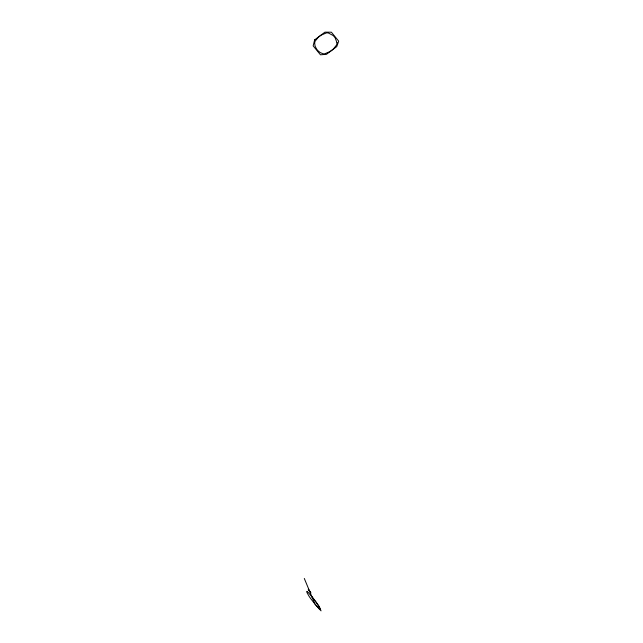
<?xml version="1.0" encoding="UTF-8"?>
<svg xmlns="http://www.w3.org/2000/svg" width="643" height="643" viewBox="0 0 643 643"><rect width="100%" height="100%" fill="white"/><g stroke="black" fill="none" stroke-linecap="round" stroke-linejoin="round"><path stroke-width="0.96" d="M318.936 608.632L315.97 605.248A31.603 3.287 53.2 0 1 313.422 602.121L310.264 598.006A6.141 0.635 53.2 0 1 309.243 596.535L307.209 593.023A16.421 1.704 53.2 0 1 306.783 591.906L306.783 591.375L307.241 591.528A6.727 0.699 53.2 0 1 307.917 592.123L310.923 595.539A26.805 2.789 53.2 0 1 313.012 598.103L316.002 601.985A6.76 0.699 53.2 0 1 317.28 603.809L319.434 607.482A16.525 1.72 53.2 0 1 319.876 608.519L320.013 609.234L319.587 609.194A6.141 0.635 53.2 0 1 318.936 608.632M311.831 596.632L319.177 606.373L321.034 610.85L314.829 603.873L304.3 578.459M336.996 42.816L336.988 43.194A6.141 5.65 -22.5 0 1 336.594 44.946L333.412 48.948A31.603 29.112 -22.5 0 1 329.972 51.553L324.819 53.763A6.141 5.65 -22.5 0 1 322.955 53.707L320.222 52.597L317.964 50.709A16.525 15.223 -22.5 0 1 316.364 48.675L315.078 46.055L314.684 43.177A6.76 6.229 -22.5 0 1 315.239 41.031L318.309 37.286A26.805 24.691 -22.5 0 1 321.13 35.148L326.371 32.93A6.727 6.197 -22.5 0 1 328.308 32.97L333.098 35.502A16.421 15.127 -22.5 0 1 335.148 37.841L336.996 42.816M314.652 39.858L313.157 45.862L320.463 54.808L326.467 54.317L336.763 46.609L338.7 41.144L331.394 32.206L324.948 32.15L314.652 39.858M310.336 591.801L308.262 589.261L310.866 593.071L310.336 591.801"/></g></svg>
